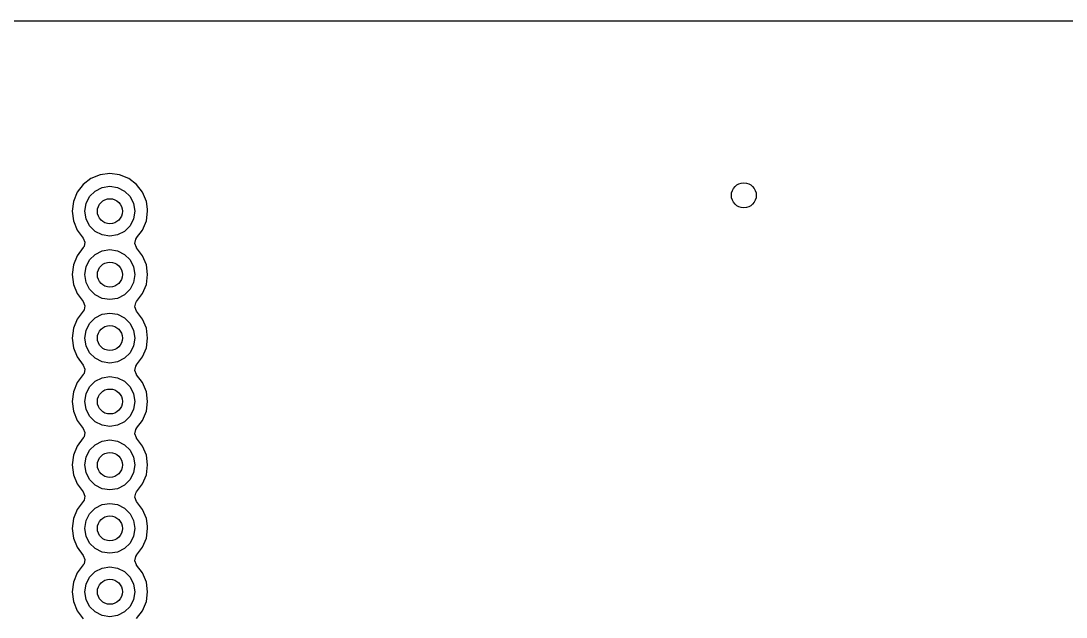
# Model space of a CAD drawing. Extents: x 116 to 183, y -128 to -37.6.
# Drawn here: x 149.45 to 166.2, y -97.69 to -88.14 of the extents above; entities that cross this region are included whole.
import ezdxf

# ---------------------------------------------------------------- set-up
doc = ezdxf.new("R2010")
doc.units = 0
doc.layers.add('BLACK', color=7, linetype='CONTINUOUS')

msp = doc.modelspace()

# ---------------------------------------------------------------- linework, layer by layer
at = {"layer": 'BLACK', "linetype": 'CONTINUOUS'}
for p, q in [((146.196, -88.138), (176.883591, -88.138)), ((150.719237, -90.600956), (150.57316, -90.661463)), ((150.719239, -90.600955), (150.719237, -90.600956)), ((150.875999, -90.580318), (150.719239, -90.600955)), ((150.876001, -90.580318), (150.875999, -90.580318)), ((151.03276, -90.600955), (150.876001, -90.580318)), ((151.032762, -90.600956), (151.03276, -90.600955)), ((151.178841, -90.661464), (151.032762, -90.600956)), ((150.447718, -90.757718), (150.351463, -90.88316)), ((150.57316, -90.661463), (150.447718, -90.757718)), ((151.304282, -90.757718), (151.178841, -90.661464)), ((151.400536, -90.883159), (151.304282, -90.757718)), ((150.351463, -90.88316), (150.290956, -91.029237)), ((150.495577, -91.062393), (150.552393, -90.950886)), ((150.552393, -90.950886), (150.640886, -90.862393)), ((150.640886, -90.862393), (150.752393, -90.805577)), ((150.752393, -90.805577), (150.876, -90.786)), ((150.876, -90.786), (150.999607, -90.805577)), ((150.999607, -90.805577), (151.111114, -90.862393)), ((151.111114, -90.862393), (151.199607, -90.950886)), ((151.199607, -90.950886), (151.256423, -91.062393)), ((151.461044, -91.029238), (151.400536, -90.883159)), ((150.290955, -91.029239), (150.270318, -91.185998)), ((150.290956, -91.029237), (150.290955, -91.029239)), ((150.476, -91.186), (150.495577, -91.062393)), ((151.256423, -91.062393), (151.276, -91.186)), ((151.461044, -91.029239), (151.461044, -91.029238)), ((151.477692, -91.155696), (151.461044, -91.029239)), ((150.270318, -91.185998), (150.270318, -91.186001)), ((150.270318, -91.186001), (150.290955, -91.34276)), ((150.495577, -91.309607), (150.476, -91.186)), ((151.276, -91.186), (151.256423, -91.309607)), ((151.461044, -91.342762), (151.481682, -91.186)), ((151.481682, -91.186), (151.477692, -91.155696)), ((150.290955, -91.34276), (150.290956, -91.342762)), ((150.290956, -91.342762), (150.351464, -91.488842)), ((150.552393, -91.421114), (150.495577, -91.309607)), ((150.640886, -91.509607), (150.552393, -91.421114)), ((151.199607, -91.421114), (151.111114, -91.509607)), ((151.256423, -91.309607), (151.199607, -91.421114)), ((151.400536, -91.488841), (151.461044, -91.342762)), ((150.351464, -91.488842), (150.450965, -91.618514)), ((150.450965, -91.618514), (150.476159, -91.683683)), ((150.752393, -91.566423), (150.640886, -91.509607)), ((150.876, -91.586), (150.752393, -91.566423)), ((150.999607, -91.566423), (150.876, -91.586)), ((151.111114, -91.509607), (150.999607, -91.566423)), ((151.289878, -91.635873), (151.301034, -91.618513)), ((151.301034, -91.618513), (151.304278, -91.614284)), ((151.304278, -91.614284), (151.304282, -91.614282)), ((151.304282, -91.614282), (151.400536, -91.488841)), ((150.450965, -91.769486), (150.351464, -91.899157)), ((150.462121, -91.752128), (150.450965, -91.769486)), ((150.476159, -91.683683), (150.462121, -91.752128)), ((151.27584, -91.704318), (151.289878, -91.635873)), ((151.301034, -91.769487), (151.27584, -91.704318)), ((151.304278, -91.773715), (151.301034, -91.769487)), ((151.304282, -91.773718), (151.304278, -91.773715)), ((151.400536, -91.899159), (151.304282, -91.773718)), ((150.351464, -91.899157), (150.290956, -92.045237)), ((150.552393, -91.966886), (150.640886, -91.878393)), ((150.640886, -91.878393), (150.752393, -91.821577)), ((150.752393, -91.821577), (150.876, -91.802)), ((150.876, -91.802), (150.999607, -91.821577)), ((150.999607, -91.821577), (151.111114, -91.878393)), ((151.111114, -91.878393), (151.199607, -91.966886)), ((151.461044, -92.045238), (151.400536, -91.899159)), ((150.290955, -92.045239), (150.270318, -92.201998)), ((150.290956, -92.045237), (150.290955, -92.045239)), ((150.476, -92.202), (150.495577, -92.078393)), ((150.495577, -92.078393), (150.552393, -91.966886)), ((151.199607, -91.966886), (151.256423, -92.078393)), ((151.256423, -92.078393), (151.276, -92.202)), ((151.481682, -92.202), (151.461044, -92.045238)), ((150.270318, -92.201998), (150.270318, -92.202001)), ((150.270318, -92.202001), (150.290955, -92.35876)), ((150.495577, -92.325607), (150.476, -92.202)), ((151.276, -92.202), (151.256423, -92.325607)), ((151.461044, -92.358762), (151.481682, -92.202)), ((150.290955, -92.35876), (150.290956, -92.358762)), ((150.290956, -92.358762), (150.351464, -92.504842)), ((150.552393, -92.437114), (150.495577, -92.325607)), ((150.640886, -92.525607), (150.552393, -92.437114)), ((151.199607, -92.437114), (151.111114, -92.525607)), ((151.256423, -92.325607), (151.199607, -92.437114)), ((151.400536, -92.504841), (151.461044, -92.358762)), ((150.351464, -92.504842), (150.450965, -92.634514)), ((150.752393, -92.582423), (150.640886, -92.525607)), ((150.876, -92.602), (150.752393, -92.582423)), ((150.999607, -92.582423), (150.876, -92.602)), ((151.111114, -92.525607), (150.999607, -92.582423)), ((151.304282, -92.630282), (151.400536, -92.504841)), ((150.450965, -92.785486), (150.351464, -92.915157)), ((150.450965, -92.634514), (150.476159, -92.699683)), ((150.462121, -92.768128), (150.450965, -92.785486)), ((150.476159, -92.699683), (150.462121, -92.768128)), ((151.27584, -92.720318), (151.289878, -92.651873)), ((151.301034, -92.785487), (151.27584, -92.720318)), ((151.289878, -92.651873), (151.301034, -92.634513)), ((151.301034, -92.634513), (151.304278, -92.630284)), ((151.304278, -92.789715), (151.301034, -92.785487)), ((151.304278, -92.630284), (151.304282, -92.630282)), ((151.304282, -92.789718), (151.304278, -92.789715)), ((151.400536, -92.915159), (151.304282, -92.789718)), ((150.351464, -92.915157), (150.290956, -93.061237)), ((150.552393, -92.982886), (150.640886, -92.894393)), ((150.640886, -92.894393), (150.752393, -92.837577)), ((150.752393, -92.837577), (150.876, -92.818)), ((150.876, -92.818), (150.999607, -92.837577)), ((150.999607, -92.837577), (151.111114, -92.894393)), ((151.111114, -92.894393), (151.199607, -92.982886)), ((151.461044, -93.061238), (151.400536, -92.915159)), ((150.290955, -93.061239), (150.270318, -93.217998)), ((150.290956, -93.061237), (150.290955, -93.061239)), ((150.476, -93.218), (150.495577, -93.094393)), ((150.495577, -93.094393), (150.552393, -92.982886)), ((151.199607, -92.982886), (151.256423, -93.094393)), ((151.256423, -93.094393), (151.276, -93.218)), ((151.481682, -93.218), (151.461044, -93.061238)), ((150.270318, -93.217998), (150.270318, -93.218001)), ((150.270318, -93.218001), (150.290955, -93.37476)), ((150.495577, -93.341607), (150.476, -93.218)), ((151.276, -93.218), (151.256423, -93.341607)), ((151.461044, -93.374762), (151.481682, -93.218)), ((150.290955, -93.37476), (150.290956, -93.374762)), ((150.290956, -93.374762), (150.351464, -93.520842)), ((150.552393, -93.453114), (150.495577, -93.341607)), ((150.640886, -93.541607), (150.552393, -93.453114)), ((151.199607, -93.453114), (151.111114, -93.541607)), ((151.256423, -93.341607), (151.199607, -93.453114)), ((151.400536, -93.520841), (151.461044, -93.374762)), ((150.351464, -93.520842), (150.450965, -93.650514)), ((150.752393, -93.598423), (150.640886, -93.541607)), ((150.876, -93.618), (150.752393, -93.598423)), ((150.999607, -93.598423), (150.876, -93.618)), ((151.111114, -93.541607), (150.999607, -93.598423)), ((151.304282, -93.646282), (151.400536, -93.520841)), ((150.450965, -93.650514), (150.476159, -93.715683)), ((150.462121, -93.784128), (150.450965, -93.801486)), ((150.476159, -93.715683), (150.462121, -93.784128)), ((151.27584, -93.736318), (151.289878, -93.667873)), ((151.301034, -93.801487), (151.27584, -93.736318)), ((151.289878, -93.667873), (151.301034, -93.650513)), ((151.301034, -93.650513), (151.304278, -93.646284)), ((151.304278, -93.646284), (151.304282, -93.646282)), ((150.351464, -93.931157), (150.290956, -94.077237)), ((150.450965, -93.801486), (150.351464, -93.931157)), ((150.552393, -93.998886), (150.640886, -93.910393)), ((150.640886, -93.910393), (150.752393, -93.853577)), ((150.752393, -93.853577), (150.876, -93.834)), ((150.876, -93.834), (150.999607, -93.853577)), ((150.999607, -93.853577), (151.111114, -93.910393)), ((151.111114, -93.910393), (151.199607, -93.998886)), ((151.304278, -93.805715), (151.301034, -93.801487)), ((151.304282, -93.805718), (151.304278, -93.805715)), ((151.400536, -93.931159), (151.304282, -93.805718)), ((151.461044, -94.077238), (151.400536, -93.931159)), ((150.290955, -94.077239), (150.270318, -94.233998)), ((150.290956, -94.077237), (150.290955, -94.077239)), ((150.476, -94.234), (150.495577, -94.110393)), ((150.495577, -94.110393), (150.552393, -93.998886)), ((151.199607, -93.998886), (151.256423, -94.110393)), ((151.256423, -94.110393), (151.276, -94.234)), ((151.481682, -94.234), (151.461044, -94.077238)), ((150.270318, -94.233998), (150.270318, -94.234001)), ((150.270318, -94.234001), (150.290955, -94.39076)), ((150.495577, -94.357607), (150.476, -94.234)), ((151.276, -94.234), (151.256423, -94.357607)), ((151.461044, -94.390762), (151.481682, -94.234)), ((150.290955, -94.39076), (150.290956, -94.390762)), ((150.290956, -94.390762), (150.351464, -94.536842)), ((150.552393, -94.469114), (150.495577, -94.357607)), ((150.640886, -94.557607), (150.552393, -94.469114)), ((151.199607, -94.469114), (151.111114, -94.557607)), ((151.256423, -94.357607), (151.199607, -94.469114)), ((151.400536, -94.536841), (151.461044, -94.390762)), ((150.351464, -94.536842), (150.450965, -94.666514)), ((150.752393, -94.614423), (150.640886, -94.557607)), ((150.876, -94.634), (150.752393, -94.614423)), ((150.999607, -94.614423), (150.876, -94.634)), ((151.111114, -94.557607), (150.999607, -94.614423)), ((151.304282, -94.662282), (151.400536, -94.536841)), ((150.450965, -94.666514), (150.476159, -94.731683)), ((150.462121, -94.800128), (150.450965, -94.817486)), ((150.476159, -94.731683), (150.462121, -94.800128)), ((151.27584, -94.752318), (151.289878, -94.683873)), ((151.301034, -94.817487), (151.27584, -94.752318)), ((151.289878, -94.683873), (151.301034, -94.666513)), ((151.301034, -94.666513), (151.304278, -94.662284)), ((151.304278, -94.662284), (151.304282, -94.662282)), ((150.351464, -94.947157), (150.290956, -95.093237)), ((150.450965, -94.817486), (150.351464, -94.947157)), ((150.552393, -95.014886), (150.640886, -94.926393)), ((150.640886, -94.926393), (150.752393, -94.869577)), ((150.752393, -94.869577), (150.876, -94.85)), ((150.876, -94.85), (150.999607, -94.869577)), ((150.999607, -94.869577), (151.111114, -94.926393)), ((151.111114, -94.926393), (151.199607, -95.014886)), ((151.304278, -94.821715), (151.301034, -94.817487)), ((151.304282, -94.821718), (151.304278, -94.821715)), ((151.400536, -94.947159), (151.304282, -94.821718)), ((151.461044, -95.093238), (151.400536, -94.947159)), ((150.290955, -95.093239), (150.270318, -95.249998)), ((150.290956, -95.093237), (150.290955, -95.093239)), ((150.476, -95.25), (150.495577, -95.126393)), ((150.495577, -95.126393), (150.552393, -95.014886)), ((151.199607, -95.014886), (151.256423, -95.126393)), ((151.256423, -95.126393), (151.276, -95.25)), ((151.481682, -95.25), (151.461044, -95.093238)), ((150.270318, -95.249998), (150.270318, -95.250001)), ((150.270318, -95.250001), (150.290955, -95.40676)), ((150.495577, -95.373607), (150.476, -95.25)), ((151.276, -95.25), (151.256423, -95.373607)), ((151.461044, -95.406762), (151.481682, -95.25)), ((150.290955, -95.40676), (150.290956, -95.406762)), ((150.290956, -95.406762), (150.351464, -95.552842)), ((150.552393, -95.485114), (150.495577, -95.373607)), ((151.256423, -95.373607), (151.199607, -95.485114)), ((151.400536, -95.552841), (151.461044, -95.406762)), ((150.351464, -95.552842), (150.450965, -95.682514)), ((150.640886, -95.573607), (150.552393, -95.485114)), ((150.752393, -95.630423), (150.640886, -95.573607)), ((150.876, -95.65), (150.752393, -95.630423)), ((150.999607, -95.630423), (150.876, -95.65)), ((151.111114, -95.573607), (150.999607, -95.630423)), ((151.199607, -95.485114), (151.111114, -95.573607)), ((151.304282, -95.678282), (151.400536, -95.552841)), ((150.450965, -95.682514), (150.476159, -95.747683)), ((150.476159, -95.747683), (150.462121, -95.816128)), ((151.27584, -95.768318), (151.289878, -95.699873)), ((151.301034, -95.833487), (151.27584, -95.768318)), ((151.289878, -95.699873), (151.301034, -95.682513)), ((151.301034, -95.682513), (151.304278, -95.678284)), ((151.304278, -95.678284), (151.304282, -95.678282)), ((150.351464, -95.963157), (150.290956, -96.109237)), ((150.450965, -95.833486), (150.351464, -95.963157)), ((150.462121, -95.816128), (150.450965, -95.833486)), ((150.552393, -96.030886), (150.640886, -95.942393)), ((150.640886, -95.942393), (150.752393, -95.885577)), ((150.752393, -95.885577), (150.876, -95.866)), ((150.876, -95.866), (150.999607, -95.885577)), ((150.999607, -95.885577), (151.111114, -95.942393)), ((151.111114, -95.942393), (151.199607, -96.030886)), ((151.304278, -95.837715), (151.301034, -95.833487)), ((151.304282, -95.837718), (151.304278, -95.837715)), ((151.400536, -95.963159), (151.304282, -95.837718)), ((151.461044, -96.109238), (151.400536, -95.963159)), ((150.290955, -96.109239), (150.270318, -96.265998)), ((150.290956, -96.109237), (150.290955, -96.109239)), ((150.476, -96.266), (150.495577, -96.142393)), ((150.495577, -96.142393), (150.552393, -96.030886)), ((151.199607, -96.030886), (151.256423, -96.142393)), ((151.256423, -96.142393), (151.276, -96.266)), ((151.461044, -96.109239), (151.461044, -96.109238)), ((151.476982, -96.230303), (151.461044, -96.109239)), ((150.270318, -96.265998), (150.270318, -96.266001)), ((150.270318, -96.266001), (150.290955, -96.42276)), ((150.495577, -96.389607), (150.476, -96.266)), ((151.276, -96.266), (151.256423, -96.389607)), ((151.461044, -96.422762), (151.481682, -96.266)), ((151.481682, -96.266), (151.476982, -96.230303)), ((150.290955, -96.42276), (150.290956, -96.422762)), ((150.290956, -96.422762), (150.351464, -96.568842)), ((150.552393, -96.501114), (150.495577, -96.389607)), ((151.256423, -96.389607), (151.199607, -96.501114)), ((151.400536, -96.568841), (151.461044, -96.422762)), ((150.351464, -96.568842), (150.450965, -96.698514)), ((150.640886, -96.589607), (150.552393, -96.501114)), ((150.752393, -96.646423), (150.640886, -96.589607)), ((150.876, -96.666), (150.752393, -96.646423)), ((150.999607, -96.646423), (150.876, -96.666)), ((151.111114, -96.589607), (150.999607, -96.646423)), ((151.199607, -96.501114), (151.111114, -96.589607)), ((151.304282, -96.694282), (151.400536, -96.568841)), ((150.450965, -96.698514), (150.476159, -96.763683)), ((150.476159, -96.763683), (150.462121, -96.832128)), ((151.27584, -96.784318), (151.289878, -96.715873)), ((151.301034, -96.849487), (151.27584, -96.784318)), ((151.289878, -96.715873), (151.301034, -96.698513)), ((151.301034, -96.698513), (151.304278, -96.694284)), ((151.304278, -96.694284), (151.304282, -96.694282)), ((150.351464, -96.979157), (150.290956, -97.125237)), ((150.450965, -96.849486), (150.351464, -96.979157)), ((150.462121, -96.832128), (150.450965, -96.849486)), ((150.552393, -97.046886), (150.640886, -96.958393)), ((150.640886, -96.958393), (150.752393, -96.901577)), ((150.752393, -96.901577), (150.876, -96.882)), ((150.876, -96.882), (150.999607, -96.901577)), ((150.999607, -96.901577), (151.111114, -96.958393)), ((151.111114, -96.958393), (151.199607, -97.046886)), ((151.304278, -96.853715), (151.301034, -96.849487)), ((151.304282, -96.853718), (151.304278, -96.853715)), ((151.400536, -96.979159), (151.304282, -96.853718)), ((151.461044, -97.125238), (151.400536, -96.979159)), ((150.290955, -97.125239), (150.270318, -97.281998)), ((150.290956, -97.125237), (150.290955, -97.125239)), ((150.495577, -97.158393), (150.552393, -97.046886)), ((151.199607, -97.046886), (151.256423, -97.158393)), ((151.461044, -97.125239), (151.461044, -97.125238)), ((151.481614, -97.281487), (151.461044, -97.125239)), ((150.270318, -97.281998), (150.270318, -97.282001)), ((150.270318, -97.282001), (150.290955, -97.43876)), ((150.476, -97.282), (150.495577, -97.158393)), ((150.495577, -97.405607), (150.476, -97.282)), ((151.256423, -97.158393), (151.276, -97.282)), ((151.276, -97.282), (151.256423, -97.405607)), ((151.461044, -97.438762), (151.481682, -97.282)), ((151.481682, -97.282), (151.481614, -97.281487)), ((150.290955, -97.43876), (150.290956, -97.438762)), ((150.290956, -97.438762), (150.351464, -97.584842)), ((150.552393, -97.517114), (150.495577, -97.405607)), ((151.256423, -97.405607), (151.199607, -97.517114)), ((151.400536, -97.584841), (151.461044, -97.438762)), ((150.351464, -97.584842), (150.450965, -97.714514)), ((150.640886, -97.605607), (150.552393, -97.517114)), ((150.752393, -97.662423), (150.640886, -97.605607)), ((151.111114, -97.605607), (150.999607, -97.662423)), ((151.199607, -97.517114), (151.111114, -97.605607)), ((151.304282, -97.710282), (151.400536, -97.584841)), ((150.876, -97.682), (150.752393, -97.662423)), ((150.999607, -97.662423), (150.876, -97.682))]:
    msp.add_line(p, q, dxfattribs=at)
at = {"layer": 'BLACK'}
for centre in [(161.036, -90.932), (150.876, -91.186), (150.876, -92.202), (150.876, -93.218), (150.876, -94.234), (150.876, -95.25), (150.876, -96.266), (150.876, -97.282)]:
    msp.add_circle(centre, 0.2, dxfattribs=at)

doc.saveas('drawing.dxf')
